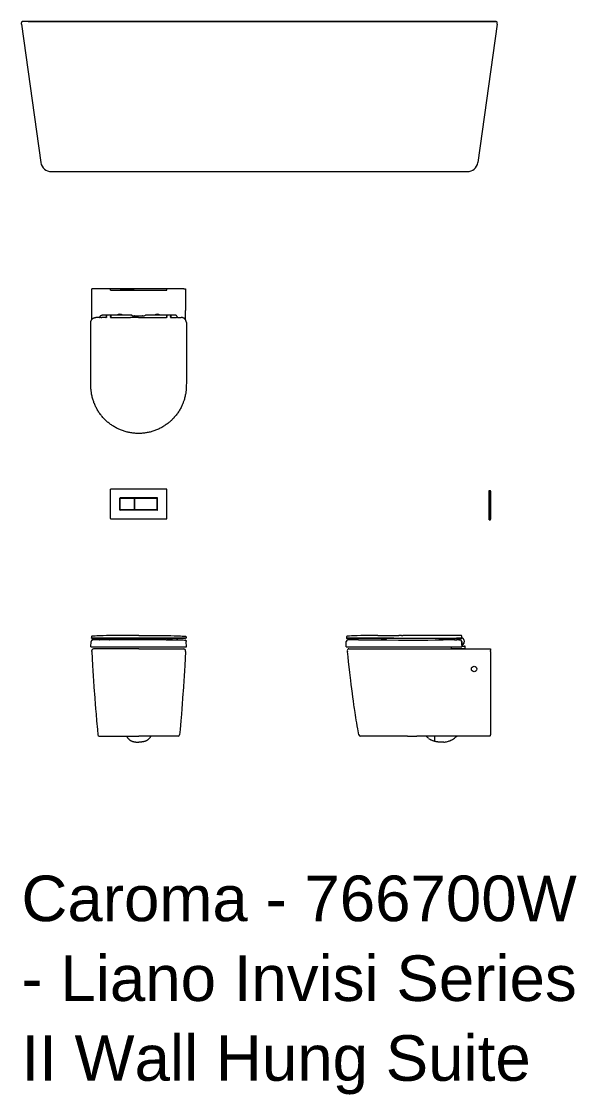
# Model space of a CAD drawing. Header units: millimetres. Extents: x 6670 to 127750, y 41694 to 79093.
# Drawn here: x 75688 to 77760, y 53127 to 57129 of the extents above; entities that cross this region are included whole.
import ezdxf

# ---------------------------------------------------------------- set-up
doc = ezdxf.new("R2010")
doc.units = ezdxf.units.MM
doc.header["$LTSCALE"] = 1000
doc.layers.add('I-E_40_15-FIXTURES', color=8, linetype='Continuous', lineweight=13)
doc.layers.add('I-Z_20_10_90-TEXT', color=7, linetype='Continuous', lineweight=13)
doc.styles.add('1.7mm THIN', font='HelveticaNowDisplay-Thin.ttf', dxfattribs={"height": 1.7})

# ---------------------------------------------------------------- blocks, each defined once
blk = doc.blocks.new('Aura Freestanding Bath Front')
for p, q in [((0, 550), (0, 555)), ((0, 550), (72.1, 33.6)), ((7.9, 560), (5, 560)), ((1501.2, 560), (5, 560)), ((22.4, 560), (7.9, 560)), ((1016, 560), (16.3, 560)), ((48.6, 560), (22.4, 560)), ((24.6, 560), (24.6, 560)), ((24.8, 560), (1750.4, 560)), ((41.4, 560), (41.4, 560)), ((41.4, 560), (41.4, 560)), ((65.9, 560), (48.6, 560)), ((85.6, 560), (65.9, 560)), ((108, 560), (85.6, 560)), ((132.7, 560), (108, 560)), ((151, 560), (124.4, 560)), ((179.5, 560), (151, 560)), ((209.8, 560), (179.5, 560)), ((241.6, 560), (209.8, 560)), ((274.4, 560), (241.6, 560)), ((308.1, 560), (274.4, 560)), ((274.7, 560), (1770, 560)), ((342.8, 560), (308.1, 560)), ((377.9, 560), (342.8, 560)), ((395.5, 560), (377.9, 560)), ((413.1, 560), (395.5, 560)), ((659.1, 560), (413.1, 560)), ((940.4, 560), (659.1, 560)), ((1362.2, 560), (940.4, 560)), ((1377.5, 560), (1016, 560)), ((1369.8, 560), (1362.2, 560)), ((1374.8, 560), (1369.8, 560)), ((1379.8, 560), (1374.8, 560)), ((1513.1, 560), (1377.5, 560)), ((1397.4, 560), (1379.8, 560)), ((1432.5, 560), (1397.4, 560)), ((1467.3, 560), (1432.5, 560)), ((1501.2, 560), (1467.3, 560)), ((1565.6, 560), (1501.2, 560)), ((1513.1, 560), (1513.1, 560)), ((1513.1, 560), (1513.1, 560)), ((1615.5, 560), (1557.3, 560)), ((1666.7, 560), (1615.5, 560)), ((1688.8, 560), (1666.7, 560)), ((1708.5, 560), (1688.8, 560)), ((1775, 550), (1702.9, 33.6)), ((1725.8, 560), (1708.5, 560)), ((1740.4, 560), (1725.8, 560)), ((1752.1, 560), (1740.4, 560)), ((1760.9, 560), (1752.1, 560)), ((1766.8, 560), (1760.9, 560)), ((1769.7, 560), (1766.8, 560)), ((1770, 560), (1769.7, 560)), ((1775, 550), (1775, 555)), ((1702.9, 33.6), (1702.9, 33.6)), ((111.6, 0), (1663.5, 0))]:
    blk.add_line(p, q)
for centre, radius, start, end in [((5, 555), 5, 89.9997, 180), ((1770, 555), 5, 360, 90.0001), ((111.6, 40), 40, 189.1966, 270), ((1663.5, 40), 40, 270, 350.8034)]:
    blk.add_arc(centre, radius, start, end)
blk = doc.blocks.new('liano wall hung suite plan')
for p, q in [((-114.6, 175.3), (-80, 175.4)), ((0, 169.4), (0, 175.4)), ((0, -168.5), (0, 169.4)), ((-106.5, 122.6), (-106.4, 137.3)), ((-106.4, 159.7), (-106.4, 159.6)), ((-106.3, 157.5), (-106.4, 159.6)), ((-106.3, 147.2), (-106.3, 157.5)), ((-106.3, 120.4), (-97.2, 120.4)), ((-104.9, 144.8), (-104.9, 144.8)), ((-97.2, 120.4), (-97.2, 135.7)), ((-106.5, 104.2), (-98.2, 104.2)), ((-100.7, 104.2), (-106.5, 104.2)), ((-106.5, 104.2), (-102.3, 104.2)), ((-104.8, 120), (-105.5, 120)), ((-104.8, 105.5), (-105.4, 105.5)), ((-104.8, 120), (-103.3, 120)), ((-104.8, 105.5), (-103.3, 105.5)), ((-97.2, 120), (-103.3, 120)), ((-97.2, 105.5), (-103.3, 105.5)), ((-97.2, 105.5), (-97.2, 120)), ((-97.2, 26.4), (-97.2, 103.2)), ((-5, 104.6), (-5, 104.1)), ((-5, 104.1), (-5, -103.5)), ((-4.5, 105.1), (0, 105.3)), ((-5, 17), (-5, 68.6)), ((-106.5, 0.4), (-106.5, 30.4)), ((-106.5, 0.4), (-106.5, -29.6)), ((-100.7, 16.4), (-100.7, -15.6)), ((-100.2, 15.3), (-100.7, 15.3)), ((-99.7, 14.8), (-99.7, 14.1)), ((-99.7, 14.1), (-99.7, -13.3)), ((-97.2, 26.4), (-97.3, 26.3)), ((-100.7, -14.5), (-100.2, -14.5)), ((-99.7, -14), (-99.7, -13.3)), ((-97.2, -102.3), (-97.2, -25.6)), ((-98.2, -103.3), (-106.5, -103.3)), ((-97.2, -119.6), (-106.3, -119.6)), ((-104.8, -119.1), (-105.5, -119.1)), ((-104.8, -104.6), (-105.4, -104.6)), ((-104.8, -104.6), (-103.3, -104.6)), ((-104.8, -119.1), (-103.3, -119.1)), ((-97.2, -104.6), (-103.3, -104.6)), ((-97.2, -119.1), (-103.3, -119.1)), ((-97.2, -119.1), (-97.2, -104.6)), ((-97.2, -134.9), (-97.2, -119.6)), ((-5, -103.5), (-5, -104)), ((-4.5, -104.5), (0, -104.7)), ((-106.5, -121.7), (-106.4, -136.4)), ((-106.3, -156.6), (-106.4, -158.7)), ((-106.4, -158.8), (-106.4, -158.7)), ((-106.3, -146.4), (-106.3, -156.6)), ((-106.1, -145.2), (-106.1, -145.2)), ((-104.9, -143.9), (-104.9, -143.9)), ((-114.6, -174.5), (-80, -174.5)), ((0, -168.5), (0, -174.5))]:
    blk.add_line(p, q)
for points in [[(-538.7, 0.4), (-538.7, 4), (-538.6, 7.7), (-538.4, 11.3), (-538.1, 14.9), (-537.8, 18.4), (-537.4, 22), (-536.9, 25.6), (-536.4, 29.2), (-535.8, 32.7), (-535.1, 36.3), (-534.3, 39.8), (-533.5, 43.3), (-532.6, 46.8), (-531.6, 50.3), (-530.5, 53.8), (-529.4, 57.2), (-528.2, 60.6), (-527, 64), (-525.7, 67.4), (-524.3, 70.7), (-522.8, 73.9), (-521.3, 77.2), (-519.7, 80.4), (-518.1, 83.6), (-516.4, 86.8), (-514.6, 89.9), (-512.7, 93), (-510.8, 96.1), (-508.9, 99.1), (-506.9, 102), (-504.9, 104.9), (-502.8, 107.7), (-500.6, 110.5), (-498.4, 113.3), (-496.1, 116), (-493.8, 118.7), (-491.4, 121.3), (-489, 123.9), (-486.5, 126.4), (-484, 128.9), (-481.4, 131.3), (-478.8, 133.7), (-476.1, 136), (-473.3, 138.3), (-470.5, 140.5), (-467.7, 142.7), (-464.8, 144.8), (-461.9, 146.9), (-459, 148.9), (-456, 150.8), (-452.9, 152.7), (-449.9, 154.5), (-446.8, 156.3), (-443.6, 158), (-440.5, 159.6), (-437.3, 161.2), (-434, 162.7), (-430.8, 164.1), (-427.5, 165.5), (-424.2, 166.8), (-420.8, 168), (-417.5, 169.2), (-414.1, 170.3), (-410.5, 171.4), (-406.9, 172.4), (-403.3, 173.3), (-399.7, 174.2), (-396, 174.9), (-392.4, 175.6), (-388.7, 176.3), (-385.4, 176.7), (-382.2, 177.2), (-378.9, 177.5), (-375.6, 177.9), (-372.2, 178.1), (-368.9, 178.3), (-365.5, 178.4), (-361.5, 178.6), (-357.7, 178.6), (-353.9, 178.7), (-350.2, 178.7), (-341.8, 178.7), (-327.5, 178.7), (-313.2, 178.7), (-288.9, 178.7), (-263.7, 178.7), (-222.8, 178.7), (-179.5, 178.8), (-157.8, 178.8), (-125.3, 178.8)], [(-125.3, 178.8), (-124.3, 178.7), (-123.3, 178.6), (-122.3, 178.5), (-121.3, 178.3), (-120.4, 178), (-119.4, 177.7), (-118.4, 177.4), (-117.4, 177), (-116.5, 176.5), (-115.6, 176), (-114.7, 175.4), (-113.8, 174.7), (-113, 174.1), (-112.2, 173.3), (-111.4, 172.5), (-110.7, 171.7), (-110, 170.9), (-109.4, 170), (-108.8, 169), (-108.3, 168.1), (-107.9, 167.1), (-107.5, 166.1), (-107.2, 165), (-106.9, 164), (-106.7, 162.9), (-106.5, 161.9), (-106.4, 160.8), (-106.4, 159.7)], [(-105.5, 120), (-105.8, 120), (-106, 120.1), (-106.1, 120.1), (-106.2, 120.2), (-106.3, 120.4), (-106.3, 120.5), (-106.4, 120.7), (-106.4, 121.1), (-106.5, 121.8)], [(-106.1, 146.1), (-105.9, 145.7), (-105.7, 145.4), (-105.4, 145.1), (-105.2, 145), (-105.1, 144.9), (-104.9, 144.8), (-104.9, 144.8)], [(-104.5, 144.7), (-104, 144.5), (-103.2, 144.2), (-102.5, 143.9), (-101.8, 143.6), (-101.2, 143.3), (-100.7, 142.9), (-100.1, 142.4), (-99.6, 141.9), (-99.2, 141.4), (-98.7, 140.8), (-98.4, 140.2), (-98, 139.6), (-97.8, 139), (-97.6, 138.3), (-97.4, 137.7), (-97.3, 137), (-97.2, 136.4), (-97.2, 135.7)], [(-105.4, 105.5), (-105.6, 105.5), (-105.8, 105.4), (-106, 105.4), (-106.1, 105.3), (-106.2, 105.2), (-106.3, 105.1), (-106.4, 104.9), (-106.4, 104.7), (-106.4, 104.4), (-106.5, 104.2)], [(-125.3, -177.9), (-157.2, -177.9), (-178.5, -177.9), (-221, -177.9), (-263.6, -177.8), (-284.1, -177.8), (-297.2, -177.8), (-310.3, -177.8), (-326, -177.8), (-341.8, -177.8), (-349.1, -177.8), (-352.7, -177.8), (-358.1, -177.7), (-362.2, -177.7), (-366.2, -177.5), (-369.6, -177.4), (-372.9, -177.2), (-376.2, -176.9), (-379.5, -176.6), (-382.8, -176.2), (-386, -175.8), (-389.3, -175.3), (-392.9, -174.7), (-396.5, -174), (-400.1, -173.2), (-403.6, -172.3), (-407.2, -171.4), (-410.7, -170.4), (-414.2, -169.4), (-417.7, -168.2), (-420.1, -167.4), (-422.5, -166.5), (-424.8, -165.6), (-426.6, -165), (-428.3, -164.2), (-430.1, -163.5), (-431.8, -162.8), (-435.2, -161.2), (-438.6, -159.6), (-442, -157.9), (-445.4, -156.2), (-448.7, -154.3), (-451.9, -152.4), (-455.1, -150.5), (-458.3, -148.4), (-461.5, -146.3), (-464.4, -144.2), (-467.4, -142.1), (-470.2, -139.9), (-473.1, -137.6), (-475.9, -135.3), (-478.6, -132.9), (-481.3, -130.5), (-483.9, -128), (-486.5, -125.5), (-488.3, -123.7), (-490, -121.9), (-491.8, -120), (-493, -118.6), (-494.3, -117.2), (-495.5, -115.8), (-496.7, -114.4), (-497.9, -112.9), (-499.1, -111.5), (-501.5, -108.5), (-503.8, -105.5), (-506, -102.4), (-508.1, -99.3), (-510.2, -96.2), (-512.2, -93), (-514.2, -89.8), (-516, -86.5), (-517.8, -83.3), (-519.5, -80), (-521.1, -76.7), (-522.7, -73.4), (-524.2, -70.1), (-525.6, -66.7), (-526.9, -63.3), (-528.2, -59.8), (-529.4, -56.4), (-530.5, -53), (-531.6, -49.5), (-532.5, -46), (-533.4, -42.5), (-534.3, -39), (-535.1, -35.5), (-535.7, -31.9), (-536.4, -28.4), (-536.9, -24.8), (-537.4, -21.2), (-537.8, -17.6), (-538.1, -14), (-538.4, -10.4), (-538.6, -6.8), (-538.7, -3.2), (-538.7, 0.4)], [(-105.4, -104.6), (-105.6, -104.6), (-105.8, -104.6), (-106, -104.5), (-106.1, -104.4), (-106.2, -104.3), (-106.3, -104.2), (-106.4, -104.1), (-106.4, -103.8), (-106.4, -103.6), (-106.5, -103.3)], [(-105.5, -119.1), (-105.8, -119.1), (-106, -119.2), (-106.1, -119.3), (-106.2, -119.3), (-106.3, -119.5), (-106.3, -119.7), (-106.4, -119.8), (-106.4, -120.2), (-106.5, -120.9)], [(-125.3, -177.9), (-124.3, -177.8), (-123.3, -177.8), (-122.3, -177.6), (-121.3, -177.4), (-120.4, -177.2), (-119.4, -176.9), (-118.4, -176.5), (-117.4, -176.1), (-116.5, -175.6), (-115.6, -175.1), (-114.7, -174.5), (-113.8, -173.9), (-113, -173.2), (-112.2, -172.4), (-111.4, -171.7), (-110.7, -170.8), (-110, -170), (-109.4, -169.1), (-108.8, -168.2), (-108.3, -167.2), (-107.9, -166.2), (-107.5, -165.2), (-107.2, -164.2), (-106.9, -163.1), (-106.7, -162.1), (-106.5, -161), (-106.4, -159.9), (-106.4, -158.8)], [(-104.9, -143.9), (-104.9, -144), (-105.1, -144), (-105.2, -144.1), (-105.5, -144.3), (-105.7, -144.6), (-106, -144.9), (-106.1, -145.2)], [(-104.5, -143.8), (-104, -143.6), (-103.2, -143.4), (-102.5, -143.1), (-101.8, -142.7), (-101.2, -142.4), (-100.7, -142), (-100.1, -141.5), (-99.6, -141), (-99.2, -140.5), (-98.7, -139.9), (-98.4, -139.3), (-98, -138.7), (-97.8, -138.1), (-97.6, -137.4), (-97.4, -136.8), (-97.3, -136.1), (-97.2, -135.5), (-97.2, -134.9)]]:
    blk.add_lwpolyline(points)
for centre, radius, start, end in [((-344.9, 437998.6), 437823.3, 270.034668, 270.045138), ((-60.3, 122.5), 46.1, 179.9189, 180.8857), ((-269.1, 147), 162.8, 358.093, 0.0805), ((22, 137.3), 128.4, 178.0794, 179.9859), ((-102.4, 147.4), 3.86, 186.6203, 199.7812), ((-103.4, 147.9), 3.38, 243.8978, 251.0047), ((-57.9, 102.6), 48.6, 178.1076, 180.0257), ((83099.3, 34.1), 83205.8, 179.95289, 180.002536), ((-98.2, 103.2), 1, 0, 90), ((-119.7, 70.8), 25.6, 331.5106, 28.4894), ((-4.5, 104.6), 0.5, 92, 180), ((-85.7, 16.4), 15, 141.3752, 180), ((-100.2, 14.8), 0.5, 0, 90), ((-98.2, 26.4), 1, 321.3829, 0.7043), ((83099.3, -33.2), 83205.8, 179.997464, 180.04711), ((-85.7, -15.6), 15, 180, 218.6231), ((-100.2, -14), 0.5, 270, 0), ((-98.2, -25.5), 1, 359.2957, 38.6171), ((-120.2, -69.6), 25.6, 334.1895, 25.8105), ((-57.9, -101.7), 48.6, 179.9743, 181.8924), ((-98.2, -102.3), 1, 270, 360), ((-4.5, -104), 0.5, 180, 268), ((-60.3, -121.6), 46.1, 179.1143, 180.0811), ((22, -136.4), 128.4, 180.0141, 181.9206), ((-269.1, -146.1), 162.8, 359.9195, 1.907), ((-102.4, -146.5), 3.86, 160.2204, 173.3796), ((-103.4, -147), 3.38, 108.9964, 116.0984), ((-344.9, -438003.8), 437829.4, 89.954862, 89.965332)]:
    blk.add_arc(centre, radius, start, end)
blk = doc.blocks.new('liano wall hung suite front')
for p, q in [((-105, 893.9), (-105, 1002.9)), ((105, 1002.9), (-105, 1002.9)), ((105, 893.9), (105, 1002.9)), ((-70.5, 926.4), (-70.5, 969.4)), ((69, 970.9), (-69, 970.9)), ((-68.8, 927.1), (-68.8, 968.7)), ((-16.7, 969.2), (-68.3, 969.2)), ((-16.2, 927.1), (-16.2, 968.7)), ((-14.8, 927.1), (-14.8, 968.7)), ((68.3, 969.2), (-14.3, 969.2)), ((68.8, 927.1), (68.8, 968.7)), ((70.5, 926.4), (70.5, 969.4)), ((69, 924.9), (-69, 924.9)), ((-16.7, 926.6), (-68.3, 926.6)), ((68.3, 926.6), (-14.3, 926.6)), ((-104, 892.9), (104, 892.9)), ((-176.7, 452.9), (-177, 447.6)), ((0, 447.6), (-177, 447.6)), ((-174, 447.1), (0, 447.1)), ((-122.2, 443.3), (-107.9, 443.3)), ((102, 441.2), (-102, 441.2)), ((177, 447.6), (0, 447.6)), ((174, 447.1), (0, 447.1)), ((122.2, 443.3), (107.9, 443.3)), ((114.4, 443.3), (108, 443.3)), ((122, 443.3), (114.4, 443.3)), ((176.7, 452.9), (177, 447.6)), ((-178.3, 415.1), (-177.6, 435.7)), ((-178.3, 415.1), (-178.3, 415.1)), ((-178.3, 415.1), (0, 415.1)), ((-174.8, 398), (-175, 401.7)), ((0, 408), (-168.7, 408)), ((0, 415.1), (178.3, 415.1)), ((0, 408), (168.8, 408)), ((174.8, 398), (175, 401.7)), ((178.3, 415.1), (177.6, 435.7)), ((178.3, 415.1), (178.3, 415.1)), ((-147.7, 83), (0, 83)), ((147.7, 83), (0, 83))]:
    blk.add_line(p, q)
for points in [[(-102, 441.2), (-142.6, 441.1), (-166, 441.1), (-171.4, 441), (-172.1, 441), (-172.6, 441), (-173.2, 440.9), (-173.9, 440.7), (-174.5, 440.5), (-174.9, 440.3), (-175.3, 440), (-175.7, 439.7), (-176.1, 439.3), (-176.4, 438.9), (-176.7, 438.5), (-177, 438), (-177.2, 437.6), (-177.4, 437), (-177.5, 436.4), (-177.6, 435.7)], [(0, 458.2), (-29.2, 458.2), (-47.7, 458.2), (-56.7, 458.1), (-66.2, 458.1), (-82.2, 457.9), (-94.8, 457.8), (-107.4, 457.5), (-119.9, 457.3), (-132.3, 457), (-144.3, 456.6), (-156.3, 456.1), (-162.4, 455.9), (-168.4, 455.6), (-174.3, 455.3)], [(0, 458.2), (29.2, 458.2), (47.7, 458.2), (56.7, 458.1), (66.3, 458.1), (82.2, 457.9), (94.8, 457.8), (107.4, 457.5), (120, 457.3), (132.3, 457), (144.3, 456.6), (156.4, 456.1), (162.4, 455.9), (168.4, 455.6), (174.4, 455.3)], [(102, 441.2), (142.6, 441.1), (166.1, 441.1), (171.4, 441), (172.1, 441), (172.6, 441), (173.3, 440.9), (173.9, 440.7), (174.5, 440.5), (174.9, 440.3), (175.3, 440), (175.7, 439.7), (176.1, 439.3), (176.4, 438.9), (176.7, 438.5), (177, 438), (177.2, 437.6), (177.4, 437), (177.5, 436.4), (177.6, 435.7)], [(-174.8, 398), (-173.4, 371.9), (-171.9, 345.8), (-170.8, 326.3), (-169.6, 306.8), (-168.4, 287.3), (-167.1, 267.9), (-165.8, 248.5), (-165.3, 242)], [(174.8, 398), (173.4, 371.9), (171.9, 345.8), (170.8, 326.3), (169.6, 306.8), (168.4, 287.3), (167.1, 267.9), (165.8, 248.5), (165.3, 242)], [(-165.3, 242), (-163.9, 222.7), (-162.4, 203.4), (-160.9, 184.1), (-159.3, 164.8), (-157.1, 139.1), (-154.3, 106.9), (-152.6, 87.6)], [(165.3, 242), (163.9, 222.7), (162.4, 203.4), (160.9, 184.1), (159.3, 164.8), (157.1, 139.1), (154.4, 106.9), (152.7, 87.6)], [(-45.2, 83), (-44.5, 81.7), (-43.8, 80.4), (-43, 79.2), (-42.2, 77.9), (-41.4, 76.7), (-40.5, 75.5), (-39.5, 74.3), (-38.5, 73.2), (-37.5, 72.1), (-36.4, 71), (-35.3, 70), (-34.1, 69), (-32.8, 68.1), (-31.5, 67.2), (-30.2, 66.3), (-28.8, 65.5), (-27.4, 64.8), (-25.9, 64.1), (-24.4, 63.5), (-22.9, 63), (-21.3, 62.5), (-19.7, 62.1), (-18.1, 61.7), (-16.6, 61.4), (-15.1, 61.1), (-13.7, 60.9), (-12.3, 60.7), (-10.8, 60.5), (-9.2, 60.4), (-7.1, 60.2), (-4.8, 60.1), (-2.5, 60), (0, 60)], [(45.2, 83), (44.5, 81.7), (43.8, 80.4), (43, 79.2), (42.2, 77.9), (41.4, 76.7), (40.5, 75.5), (39.5, 74.3), (38.6, 73.2), (37.5, 72.1), (36.4, 71), (35.3, 70), (34.1, 69), (32.8, 68.1), (31.6, 67.2), (30.2, 66.3), (28.8, 65.5), (27.4, 64.8), (25.9, 64.1), (24.4, 63.5), (22.9, 63), (21.3, 62.5), (19.7, 62.1), (18.2, 61.7), (16.6, 61.4), (15.2, 61.1), (13.7, 60.9), (12.3, 60.7), (10.8, 60.5), (9.2, 60.4), (7.1, 60.2), (4.8, 60.1), (2.5, 60), (0, 60)]]:
    blk.add_lwpolyline(points)
for centre, radius, start, end in [((-69, 969.4), 1.5, 89.996, 180.004), ((69, 969.4), 1.5, 359.9961, 90.004), ((-69, 926.4), 1.5, 179.996, 270.004), ((69, 926.4), 1.5, 269.996, 0.0039), ((-104, 893.9), 0.999, 179.9842, 270.0158), ((104, 893.9), 0.999, 269.9842, 0.0158), ((-174.2, 452.8), 2.5, 92.9502, 177), ((-174, 448.1), 1, 209.9992, 270), ((-148.5, 445.5), 4.95, 297.1645, 336.7315), ((-135.4, 440.6), 9.1, 133.7563, 160.8349), ((-131.5, 442.3), 8.5, 12.2436, 34.5871), ((-122.2, 444.3), 1, 192.2436, 270.0008), ((-115, 443.3), 7, 180, 197.8841), ((-115, 443.3), 7, 342.468, 360), ((-107.9, 444.3), 1, 270, 352.4712), ((-98.4, 443.1), 8.5, 151.507, 172.4708), ((98.5, 443.1), 8.5, 7.5292, 28.493), ((107.9, 444.3), 1, 187.5288, 270.0001), ((115, 443.3), 7, 180, 197.532), ((115, 443.3), 7, 342.1159, 360), ((122.2, 444.3), 1, 269.9992, 347.7564), ((131.5, 442.3), 8.5, 145.4129, 167.7564), ((135.4, 440.6), 9.1, 19.1651, 46.2437), ((148.6, 445.5), 4.95, 203.2685, 242.8353), ((174, 448.1), 1, 270, 330.0007), ((174.2, 452.8), 2.5, 3, 87.0498), ((-168.6, 401.6), 6.4, 91.5796, 179.226), ((168.6, 401.6), 6.4, 0.7744, 88.4202), ((-147.7, 88), 5, 185.0015, 270.0039), ((147.7, 88), 5, 269.9961, 354.9985)]:
    blk.add_arc(centre, radius, start, end)
for centre, major_axis, start_param, end_param in [((-68.3, 968.7), (-0.354, -0.354), 3.9276, 5.497178), ((-16.7, 968.7), (0.354, -0.354), 0.786007, 2.355586), ((-14.3, 968.7), (-0.354, -0.354), 3.9276, 5.497178), ((68.3, 968.7), (0.354, -0.354), 0.786007, 2.355586), ((-68.3, 927.1), (-0.354, 0.354), 0.786007, 2.355586), ((-16.7, 927.1), (0.354, 0.354), 3.9276, 5.497178), ((-14.3, 927.1), (-0.354, 0.354), 0.786007, 2.355586), ((68.3, 927.1), (0.354, 0.354), 3.9276, 5.497178)]:
    blk.add_ellipse(centre, major_axis=major_axis, ratio=0.998783, start_param=start_param, end_param=end_param)
blk = doc.blocks.new('liano wall hung suite side')
for p, q in [((-5, 997.6), (-5, 998.1)), ((-5, 889.9), (-5, 997.6)), ((-4.5, 998.6), (0, 998.8)), ((0, 997.8), (0, 998.8)), ((0, 889.8), (0, 997.8)), ((0, 995.8), (0, 994.8)), ((0, 994.8), (0, 892.8)), ((-5, 889.4), (-5, 889.9)), ((-4.5, 888.9), (0, 888.8)), ((0, 892.8), (0, 891.8)), ((0, 888.8), (0, 889.8)), ((-537.4, 452.9), (-537.7, 447.6)), ((-360.7, 447.6), (-537.7, 447.6)), ((-126.7, 447.1), (-535.7, 447.1)), ((-395.7, 443.3), (-403.9, 443.3)), ((-389.5, 443.3), (-395.7, 443.3)), ((-360.7, 447.6), (-126.3, 447.6)), ((-109.2, 458.1), (-326.7, 458.1)), ((-127.9, 441.3), (-127, 441.3)), ((-112.5, 441.2), (-127, 441.3)), ((-107.7, 447.1), (-126.7, 447.1)), ((-106.3, 447.6), (-126.3, 447.6)), ((-117.9, 441.2), (-114.4, 441.2)), ((-114.4, 441.2), (-117.9, 441.2)), ((-106.6, 453.7), (-106.7, 455.8)), ((-106.3, 447.6), (-106.6, 453.7)), ((-106.5, 452.1), (-106.5, 451.6)), ((-106.5, 451.2), (-106.5, 451.1)), ((-106.5, 451.2), (-106.5, 451.1)), ((-104.8, 448), (-103.3, 447)), ((-99.2, 442.5), (-99.3, 442.8)), ((-538.7, 415.1), (-538, 436)), ((-538.7, 415.1), (-125.3, 415.1)), ((-534.2, 401.3), (-533.8, 398)), ((-528.2, 408), (-355.2, 408)), ((-425.8, 415.1), (-425.7, 415.1)), ((-425.7, 415.1), (-425.2, 415.1)), ((-425.2, 415.1), (-422.1, 415.1)), ((-355.2, 408), (-345.7, 408)), ((-345.7, 408), (-311.9, 408)), ((-311.9, 408), (-80, 408)), ((-145.8, 408), (-145.7, 415.1)), ((-133.9, 408), (-145.8, 408)), ((-94.6, 408), (-133.9, 408)), ((-125.3, 415.1), (-122.1, 415.1)), ((-122.1, 415.1), (-108.4, 415.1)), ((-109.9, 415.1), (-110, 415.1)), ((-108.6, 415.1), (-108.6, 415.1)), ((-107, 435.9), (-106.4, 417.2)), ((-106.5, 421.3), (-107, 434.4)), ((-106.2, 417.1), (-106.1, 417.5)), ((-106.1, 417.5), (-106.1, 417.5)), ((-106, 418.2), (-96.8, 418.2)), ((-96.8, 418.2), (-96.2, 418.2)), ((-94.1, 408), (-94.6, 408)), ((-94.1, 408), (-94.2, 416.2)), ((-80, 408), (0, 408)), ((0, 408), (0, 401.7)), ((0, 398), (0, 401.7)), ((0, 398), (0, 242.1)), ((0, 242.1), (0, 87.7)), ((-323.7, 83), (-485.8, 83)), ((-311.9, 83), (-323.7, 83)), ((-309.3, 83), (-311.9, 83)), ((-309.3, 83), (-302, 83)), ((-302, 83), (-274.9, 83)), ((-274.9, 83), (-274.4, 83)), ((-266.3, 83), (-274.4, 83)), ((-79.9, 83), (-266.3, 83)), ((-207, 62.7), (-207, 83)), ((-125.2, 83), (-125.7, 82.5)), ((-2, 83), (-79.9, 83)), ((0, 85), (0, 87.7)), ((-207, 62.7), (-209.2, 63.3))]:
    blk.add_line(p, q)
for points in [[(-420, 458.1), (-430, 458), (-440, 458), (-449.2, 457.9), (-458.4, 457.7), (-471.1, 457.5), (-483.9, 457.2), (-496.7, 456.9), (-503.1, 456.6), (-509.5, 456.4), (-518, 456.1), (-526.5, 455.7), (-535, 455.3)], [(-492.1, 441.2), (-498, 441.3), (-507.1, 441.3), (-511.6, 441.3), (-523, 441.3), (-527.8, 441.3), (-530.1, 441.3), (-532.5, 441.3)], [(-492, 441.2), (-498, 441.3), (-507.1, 441.3), (-511.6, 441.3), (-523, 441.3), (-527.8, 441.3), (-530.1, 441.3), (-532.5, 441.3)], [(-492.1, 441.2), (-448.1, 441.1), (-412, 441.1), (-343.4, 441), (-283.4, 441), (-253.4, 441), (-233.4, 441)], [(-492.1, 441.2), (-452.7, 441.1), (-413.7, 441.1), (-403.3, 441.1)], [(-420, 458.1), (-401.3, 458.2), (-377, 458.2), (-345.5, 458.2), (-341.3, 458.2)], [(-390.1, 441.1), (-338.1, 441), (-285.8, 441), (-254.3, 441), (-233.4, 441)], [(-233.4, 441), (-206.6, 441.1), (-177, 441.2)], [(-142.7, 441.4), (-155.5, 441.5), (-166.2, 441.5), (-174, 441.4), (-182.5, 441.4), (-192.5, 441.2)], [(-142.7, 441.4), (-155.5, 441.5), (-166.2, 441.5), (-174, 441.4), (-182.5, 441.4), (-192.5, 441.2)], [(-134.3, 441.3), (-134.3, 441.3), (-134, 441.3), (-130.2, 441.3), (-127.9, 441.3)], [(-105.5, 419.6), (-105.7, 419.3), (-105.9, 418.6), (-106, 417.9), (-106.1, 417.5)], [(-105.5, 419.6), (-105.7, 419.2), (-105.9, 418.4), (-106, 418.2)], [(-105.5, 419.6), (-105.2, 420.4), (-104.8, 421.1), (-104.5, 421.6), (-104.2, 422), (-103.6, 422.7), (-103, 423.4), (-102.5, 423.9), (-102.1, 424.3)], [(-515, 242), (-517.1, 258.6), (-519.2, 275.1), (-521, 290.4), (-522.2, 300.5), (-524.6, 320.4), (-526.9, 340.5), (-529.2, 360), (-531.4, 378.6), (-533.8, 398)], [(-490.8, 87.1), (-493.5, 101.9), (-494.8, 109.4), (-496.8, 120.6), (-498.7, 131.6), (-500.6, 142.6), (-502.1, 151.9), (-503.6, 161.3), (-505.1, 170.7), (-506.1, 177.9), (-507.2, 185), (-508.2, 192.2), (-509.3, 199.4), (-511.2, 213.6), (-513.2, 227.8), (-515, 242)], [(-231.2, 74.3), (-232.8, 75.6), (-234.4, 77), (-235.9, 78.4), (-237.4, 79.9), (-238.8, 81.4), (-240.2, 83)], [(-209.2, 63.3), (-211.3, 64), (-213.4, 64.7), (-215.5, 65.4), (-217.6, 66.3), (-219.6, 67.2), (-221.6, 68.1), (-222.5, 68.6), (-223.5, 69.2), (-224.5, 69.7), (-225.4, 70.3), (-227, 71.3)], [(-173.9, 60.3), (-175.4, 60.2), (-176.8, 60.1), (-178.3, 60.1), (-179.8, 60), (-181.2, 60), (-182.7, 60), (-185.6, 60), (-188.6, 60.2), (-190, 60.2), (-191.6, 60.3), (-193.1, 60.5), (-194.6, 60.6), (-196.2, 60.8), (-197.7, 61), (-200.1, 61.3), (-202.4, 61.8), (-204.6, 62.2), (-207, 62.8)]]:
    blk.add_lwpolyline(points)
blk.add_circle((-61, 333), 10.2)
for centre, radius, start, end in [((-4.5, 998.1), 0.5, 92, 180), ((-4.5, 889.4), 0.5, 180, 268), ((-532.5, 435.8), 5.5, 90.0536, 178), ((-534.9, 452.8), 2.5, 92.9193, 177), ((-535.7, 448.1), 1, 209.9983, 270), ((-413.2, 442.6), 8.48, 10.472, 32.3097), ((-403.9, 444.3), 1, 190.4788, 269.9996), ((-396.7, 443.3), 7, 180, 198.9776), ((-396.7, 443.3), 7, 340.9498, 360), ((-396.7, 443.3), 7, 340.9498, 360), ((-389.5, 444.3), 1, 270, 350.9924), ((-380.1, 442.9), 8.49, 149.6042, 170.9928), ((-380.1, 442.9), 8.49, 149.6042, 170.9928), ((-348.7, -6501.6), 6959.8, 89.86595, 89.9393), ((-326.7, 2906.5), 2448.4, 269.8646, 269.9994), ((-184.2, -5006.7), 5448.2, 89.4758, 89.5641), ((-134.3, -50.7), 492, 89.6308, 90.0001), ((-126.9, 444.8), 3.5, 269.5976, 327.5864), ((-126.9, 441.3), 0.00134, 319.6303, 210.1383), ((-111.7, 435.1), 14.5, 124.1484, 147.5804), ((-112.5, 435.7), 5.5, 2, 89.9343), ((-109.2, 455.6), 2.5, 3, 90), ((-107.7, 448.1), 1, 270, 330.0017), ((-102.5, 451.3), 4, 183, 234.6485), ((-111.7, 435.1), 14.5, 54.6485, 54.7353), ((-111.7, 435.1), 14.5, 4.5417, 54.6485), ((-111.7, 435.1), 14.5, 49.5598, 54.6895), ((-111.7, 435.1), 14.5, 40.176, 49.5597), ((-111.7, 435.1), 14.5, 38.0624, 42.2043), ((-111.7, 435.1), 14.5, 22.8107, 40.1469), ((-111.7, 435.1), 14.5, 17.2117, 22.8153), ((-528.2, 402), 6, 90, 186.9885), ((-108.4, 417.2), 2.02, 269.9915, 2.0116), ((-108.6, 417.6), 2.46, 316.1119, 347.4133), ((-95.5, 415.5), 10.9, 150.9527, 157.4805), ((-91.4, 412.2), 16.1, 131.5316, 136.7353), ((-111.6, 435.1), 14.5, 311.5016, 328.7591), ((-111.7, 435.1), 14.5, 311.264, 323.1896), ((-111.7, 435.2), 14.5, 317.7957, 321.9428), ((-111.7, 435.1), 14.5, 322.5703, 360), ((-111.7, 435.1), 14.5, 323.7026, 349.0707), ((-111.7, 435.1), 14.5, 328.7433, 347.3385), ((-111.7, 435.1), 14.5, 347.3251, 349.1506), ((-111.7, 435.1), 14.5, 1.2916, 9.2811), ((-111.7, 435.1), 14.5, 359.4435, 7.1566), ((-96.2, 416.2), 2, 1, 90), ((-485.8, 88), 5, 190.4916, 270), ((-183.7, 141.4), 82.7, 308.8877, 314.5669), ((-2, 85), 2, 270, 0), ((-195.3, 120.1), 58.2, 231.8805, 236.9607), ((-181.3, 145.6), 85.6, 274.9195, 278.8908), ((-180.3, 139.7), 79.6, 278.8763, 284.9336), ((-179.4, 136.2), 75.9, 284.9571, 289.5835), ((-179, 135.1), 74.8, 289.5934, 291.6066), ((-178.9, 134.7), 74.4, 291.6075, 298.4427), ((-179.2, 135.3), 75.1, 298.4387, 300.3239), ((-180.1, 136.8), 76.8, 300.3453, 306.6139), ((-181.6, 138.9), 79.4, 306.5921, 308.8594)]:
    blk.add_arc(centre, radius, start, end)

msp = doc.modelspace()

# ---------------------------------------------------------------- block references
at = {"layer": 'I-E_40_15-FIXTURES'}
for name, p in [('Aura Freestanding Bath Front', (75688.3, 56568.7)), ('liano wall hung suite front', (76125.8, 54381.2)), ('liano wall hung suite side', (77438.3, 54381.2))]:
    msp.add_blockref(name, p, dxfattribs=at)
at = {"layer": 'I-E_40_15-FIXTURES', "rotation": 90}
msp.add_blockref('liano wall hung suite plan', (76125.8, 56131.2), dxfattribs=at)

# ---------------------------------------------------------------- texts
at = {"layer": 'I-Z_20_10_90-TEXT', "insert": (75688.3, 53943.7), "char_height": 170, "width": 2187.5, "attachment_point": 1, "line_spacing_factor": 1.05, "style": '1.7mm THIN'}
msp.add_mtext('Caroma - 766700W - Liano Invisi Series II Wall Hung Suite', dxfattribs=at)

doc.saveas('drawing.dxf')
